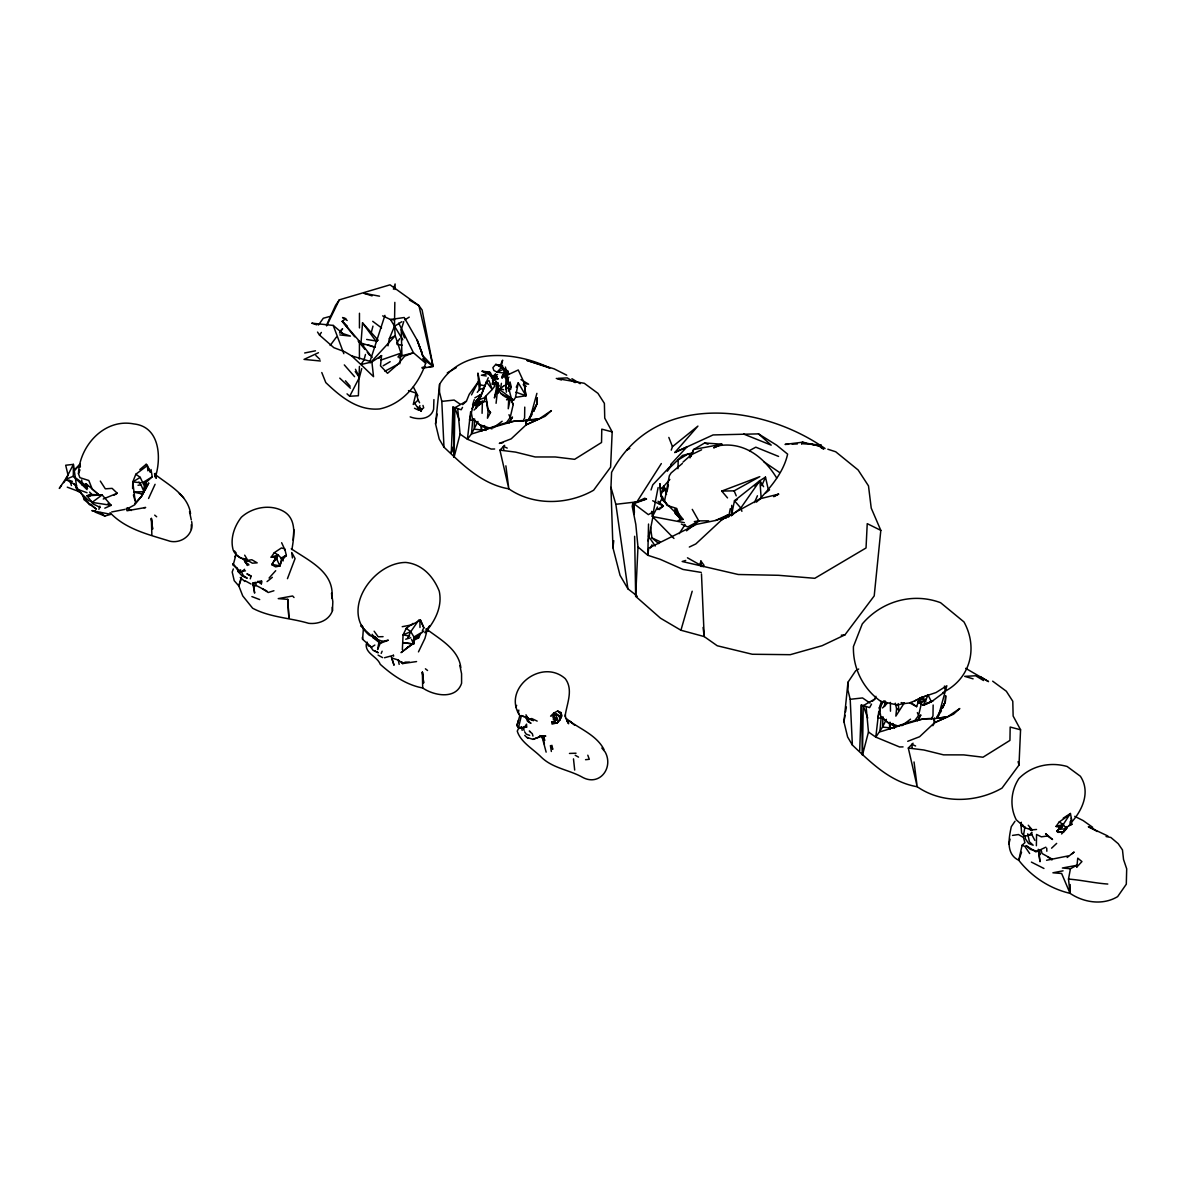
<?xml version="1.0" encoding="UTF-8"?>
<svg xmlns="http://www.w3.org/2000/svg" width="1186" height="1186" viewBox="0 0 1186 1186"><rect width="100%" height="100%" fill="white"/><g stroke="black" fill="none" stroke-linecap="round" stroke-linejoin="round"><path stroke-width="1.5" d="M359.417 366.444L358.38 395.739L349.692 396.257L347.038 393.856M359.417 359.106L359.432 340.767M359.447 327.929L359.462 313.252M481.605 431.067L481.62 425.937M889.989 728.96L890.004 722.126M145.834 481.649L145.789 488.588L141.608 496.237L134.655 504.836L128.192 508.334M155.662 473.422L155.633 477.706L154.892 473.51M497.779 382.633L497.912 393.426L497.66 382.559M566.715 375.176L554.144 368.861L526.88 360.411L549.874 368.075C515.688 351.071 461.814 346.846 439.576 384.353L439.517 392.166L441.815 401.387L443.979 447.166C462.688 464.808 482.065 484.303 508.824 488.84C533.537 505.962 567.961 504.969 593.637 490.203L610.597 467.165L612.184 431.867L604.741 418.139L604.386 403.359L597.952 393.352L584.283 383.286L556.278 378.438M858.679 669.037L855.684 670.772L847.96 682.261L847.901 690.059L850.199 699.295L852.378 745.06C871.087 762.702 890.464 782.197 917.208 786.733C941.921 803.871 976.345 802.863 1002.022 788.097L1018.996 765.059L1020.568 729.775L1013.14 716.033L1012.785 701.267L1006.336 691.245L992.667 681.179M243.412 558.398L244.983 561.882L248.882 564.921L245.902 562.624L244.242 559.362M524.761 407.109L524.597 417.961L523.085 420.926M933.145 705.003L932.982 715.855L931.47 718.82M394.834 302.371L394.478 326.283L395.235 335.742L401.001 353.117L399.771 363.835M395.027 289.488L395.116 283.973L393.411 289.191M457.766 409.185L460.079 434.12L454.09 457.173L454.846 407.747L466.424 401.179L469.271 394.241L478.507 381.447L477.914 373.056L480.389 384.901L479.381 389.631L477.261 392.344M866.151 707.078L868.463 732.014L862.474 755.067L863.245 705.64L874.808 699.073L875.95 696.301M1106.078 836.545L1110.852 837.464L1118.205 843.676L1122.475 849.932L1123.527 859.465L1126.7 868.834L1126.3 884.222L1117.627 896.631C1102.906 905.541 1083.856 902.679 1070.054 893.34L1070.187 884.563M648.534 524.049L647.808 555.285L660.291 559.362L683.003 569.443L701.237 572.423M132.61 488.588L132.773 481.916L135.841 474.237L147.435 465.52L146.16 464.289L139.829 469.552M433.913 399.608L433.631 409.2C430.859 419.473 418.51 420.126 410.193 416.879M768.32 489.64L765.474 477.113L759.915 480.656L740.82 508.008L731.421 515.614L731.747 505.34M677.947 468.722L678.229 459.901L687.939 454.016L690.964 455.795M452.667 447.448L451.303 452.83L452.963 407.05L461.206 409.733L462.496 407.391M859.687 750.723L861.347 704.944L869.605 707.627L871.517 704.128M110.031 512.634C125.998 529.549 148.976 534.575 170.132 541.276C181.903 543.751 194.222 534.145 191.658 521.603M496.074 403.299L497.972 386.325L497.468 383.686L492.635 382.174L492.353 384.101L497.468 383.686L494.399 397.962L497.972 386.325M636.022 595.135L627.913 588.834L620.041 575.329L612.954 547.784L610.953 487.372L611.591 472.354C654.109 391.232 761.101 403.655 825.085 448.53M146.086 481.961L145.789 488.588L142.127 493.925L134.137 492.249M233.316 568.954L232.204 572.037L234.22 580.695L238.831 585.958L242.745 595.921L252.648 608.24C270.067 617.491 290.066 617.802 308.656 623.317C318.233 624.414 328.952 620.515 332.436 610.775L332.836 601.717L331.591 593.133L331.843 598.426M474.222 427.449L474.608 418.866M882.992 716.759L882.547 727.062L875.802 737.129L868.463 732.014M1034.844 840.355L1031.731 834.44L1031.82 832.261L1029.492 835.166L1024.378 836.263L1021.62 832.883L1020.85 823.262L1024.067 827.413L1032.309 830.244L1030.441 830.215M646.4 498.98L632.939 502.997L632.197 506.259L635.815 524.42L637.979 546.954L635.666 596.35L660.513 618.217L680.927 630.24L704.202 636.571L717.248 645.762L752.28 654.257L790.247 654.687L822.091 645.703L844.906 634.895L874.215 595.906L880.813 530.379L871.221 508.097L868.493 485.889L858.115 469.967L835.715 451.777L827.828 449.212M402.35 649.661L403.077 634.91L406.264 628.313L413.069 623.391M508.764 397.918L508.245 408.77L510.469 398.2L513.212 404.589L510.188 417.561L505.992 423.254M474.059 410.06L481.056 402.973L479.144 405.004L476.876 399.964L478.136 399.934L478.699 401.535L486.601 401.609L487.535 408.518L490.515 412.52L487.461 418.228L488.202 410.682L485.993 396.272L483.947 401.55L479.144 405.004L479.307 402.01M291.919 549.592C294.009 536.665 297.226 518.697 283.157 511.122C269.963 503.887 252.247 507.311 241.366 517.229C234.265 526.258 229.936 538.815 233.212 550.156C237.067 558.991 244.953 558.295 252.381 563.187L257.184 562.846L251.817 559.748L247.755 560.326L244.672 555.167M293.164 540.208L293.831 529.564M536.917 403.922L537.302 397.799L536.917 403.581L533.685 411.364L536.917 403.922L527.473 421.178M942.722 707.82L945.301 701.83L945.702 695.693L945.301 701.475L942.722 707.716M372.107 357.46L361.004 343.05L362.531 322.889L378.23 340.338M371.648 647.334L362.59 639.298L363.39 628.595L370.062 634.629M553.521 717.663L553.818 714.002L553.521 717.663L555.774 720.154L557.405 719.739L556.634 717.13L553.521 717.663L556.783 718.345L557.405 719.739L553.58 717.352L553.313 719.383L556.634 717.13M505.977 372.76L506.348 392.21M471.198 411.794L472.695 420.393L471.479 433.943L467.417 439.235L460.079 434.12M880.976 702.749L879.286 707.968L881.094 718.301L879.864 731.836C897.209 727.077 913.946 718.286 932.255 718.494M663.434 491.478L663.938 486.097L669.853 479.455M895.297 703.209L896.586 708.576L895.86 716.122L904.369 702.764M1076.858 866.981L1077.748 858.13L1081.943 861.585L1076.858 866.981L1076.577 865.35L1062.374 868.004L1070.424 868.76L1076.577 865.35M443.979 447.166L439.22 439.072L435.558 423.936L439.576 384.353M852.378 745.06L847.605 736.966L843.958 721.844L847.96 682.261M283.069 560.978L283.41 557.642M317.522 332.08L319.508 335.075L333.844 347.676L344.755 351.782L351.56 355.83L360.929 364.547L371.9 361.923L381.551 355.622L380.498 365.851L387.54 373.293L397.844 364.31L404.648 356.171L413.454 352.761L425.685 363.257C418.554 384.56 402.41 404.189 379.639 408.933C357.653 410.964 340.738 396.821 325.794 382.589L321.791 372.537M406.264 628.313L410.756 631.664L413.958 637.015L413.588 644.042L403.121 642.649L413.588 644.042L414.907 637.519M612.954 547.784L613.755 540.668M482.42 401.076L482.079 413.306M890.375 702.423L890.478 711.2M882.443 707.953L884.385 706.322L885.141 700.926M1070.424 868.76L1068.497 879.078L1070.054 893.34C1049.818 888.685 1031.464 876.558 1018.744 860.25C1005.624 854.113 1008.886 838.013 1011.287 826.686L1014.994 821.275M142.127 493.925L143.98 491.73L145.315 482.628M470.649 411.72L467.417 439.235L491.197 449.079L494.651 448.99M878.796 711.244L875.802 737.129L899.581 746.972L903.05 746.898M414.492 408.266L418.732 410.208L417.946 407.406L422.097 409.051L423.684 407.806L422.972 405.434M435.558 423.936L437.145 414.047M501.411 383.33L500.581 388.504L503.309 386.295M502.241 378.156L502.79 374.717L501.767 377.667L518.252 369.973L524.064 382.529L525.932 395.739L515.762 397.354M843.958 721.844L845.01 715.247M845.544 711.941L846.344 706.989M1024.956 826.657L1023.637 834.603L1024.378 836.263M1036.371 845.751L1036.564 834.455L1041.352 836.842L1047.564 835.982L1052.545 839.51L1045.607 833.625L1047.564 835.982M1070.469 823.796L1070.78 822.017L1071.862 824.448M155.485 476.861C161.593 456.966 159.65 426.575 133.766 423.921C104.338 418.139 79.432 445.906 78.469 473.718L79.907 477.661L88.802 480.493L92.256 489.136L99.268 495.14L86.029 483.651L87.364 486.705M565.07 716.477C566.611 704.099 573.802 689.911 565.233 678.644C541.572 657.667 501.841 688.695 519.824 715.677L524.182 716.552M388 345.823L389.334 338.707L394.478 326.283L401.861 321.702M518.49 711.941L518.831 710.117M515.895 392.195L525.932 395.739L518.267 382.796L515.436 397.577L513.731 400.008C506.822 398.452 500.225 395.131 497.557 388.089L503.62 389.705M728.619 517.155L730.265 508.675M536.902 393.367L530.083 418.035M673.959 538.459L652.448 516.547L658.111 487.535M945.286 691.26L938.467 715.944M648.179 541.024L653.056 516.118M731.421 515.614L734.46 500.774L759.915 480.656L763.576 486.69M510.588 389.571L511.181 386.725L509.431 385.999L506.615 375.517L509.431 385.999L506.051 389.601L506.807 376.392L505.503 378.438L503.709 373.027L504.302 368.935L495.822 364.384L492.872 367.66L493.88 370.492L497.038 372.107L503.709 373.027L506.822 371.174L508.646 374.094M560.696 715.84L559.792 720.169L557.346 722.823L552.068 724.083L551.772 722.126L555.774 720.154L553.58 717.352M257.54 581.377L261.394 583.838L261.884 581.54M501.263 366.459L502.627 360.159L499.84 366.444M666.888 491.953L668.415 485.044M1012.518 835.418L1018.477 834.544L1023.429 837.449L1024.926 842.638L1022.11 845.247L1018.744 860.25L1021.546 852.245M451.303 452.83L452.548 447.448M914.391 721.147L918.587 715.455L921.596 702.483M416.034 393.07L413.247 404.47L418.184 400.082L416.034 393.07L408.488 390.609M1008.797 844.328L1010.087 839.125M418.732 410.208L419.888 405.627M361.745 368.609L359.402 377.459L349.692 396.257M364.087 359.758L365.481 354.451M371.099 333.222L372.967 326.135M474.059 402.573L469.448 419.888L472.695 420.393M245.458 570.822L239.928 571.593L233.182 565.04L235.999 554.544L240.195 557.85M426.575 632.331L424.959 638.35L418.465 651.885M241.173 577.463L238.831 585.958L241.188 579.124M98.898 509.387L99.832 506.14M661.951 492.946L663.938 486.097L665.983 492.16M680.927 630.24L692.194 591.221M699.888 564.61L700.911 561.052L704.054 565.337M144.573 481.575L143.98 491.73L134.166 491.894M271.965 564.388L279.911 565.915L276.027 557.524L271.861 564.684L275.582 566.864L279.911 565.915L281.927 558.991M530.72 719.472L533.478 720.628L521.41 715.573L518.578 727.196L524.286 727.626L526.554 724.142L526.628 727.092L519.186 728.397L516.933 725.506L519.824 715.677M399.119 357.831L401.921 355.77L401.253 329.693L403.729 321.599M478.269 401.001L475.986 408.429L476.342 400.245L474.637 405.493L477.795 403.7M887.424 703.061L884.385 706.322L885.749 701.875M279.911 565.915L281.601 560.385L286.36 555.508L284.759 548.836L281.408 547.947L274.292 552.676L271.164 557.168L276.471 557.464M250.246 578.857L251.106 576.129L247.118 573.965L251.106 576.129M488.232 377.756L478.699 401.535L479.144 405.004L480.004 402.291M369.661 362.427L384.931 315.357M472.577 404.856L474.281 399.623M516.933 725.506L518.475 720.287M287.457 578.664L295.077 558.562L292.245 553.373M651.025 489.937L652.789 484.822L671.335 465.194L667.347 471.198M904.147 703.58L909.825 702.927L916.645 706.663L919.639 698.08L936.006 692.55L946.828 685.775L945.375 691.112L942.677 692.743M671.232 450.146L672.462 446.677L697.917 426.1L674.819 452.503L713.068 434.936L758.506 433.883L776.697 445.224L787.623 454.134C783.709 471.924 771.315 486.438 759.277 499.543M478.862 398.111L480.137 394.716M78.469 473.718L79.951 469.819M492.353 384.101L494.028 379.653L496.03 379.105M367.156 642.115L366.163 644.724C365.881 653.901 377.192 656.466 380.276 664.338C392.462 675.294 406.279 684.93 422.69 687.969C433.928 695.737 456.091 699.933 461.591 683.269L461.576 673.767L459.857 665.494M884.385 706.322L885.586 703.179M478.136 399.934L483.873 398.081L492.205 389.468L489.003 380.632L486.379 381.862L478.699 401.535M691.171 455.928L693.647 449.494L704.677 442.971L721.874 444.216L713.913 447.804M148.576 498.476L155.084 484.303M381.21 653.412L382.129 651.203M382.352 641.344L380.232 643.316L377.593 649.557L379.105 641.27L380.232 643.316L388.356 640.203L382.352 641.344L373.101 637.697L372.241 634.302M823.618 449.301L819.422 445.995L802.448 442.23L801.662 443.831L802.448 442.23L805.783 442.941M754.489 502.553L757.424 495.763M761.812 485.593L765.474 477.113M690.015 457.885L693.647 449.494L721.874 444.216L713.764 447.656M326.432 325.453L335.579 305.321L339.329 299.85L390.031 284.833L418.895 305.558L422.112 309.991L433.083 366.415L422.172 368.253M411.557 639.313L413.588 644.042L413.41 640.425L418.599 637.905L420.066 634.673M516.251 387.199L518.267 382.796M518.667 728.1L517.259 731.139C520.565 742.214 533.478 749.181 541.498 757.38C553.091 768.498 569.384 769.788 582.8 777.453C599.701 786.437 613.755 767.742 605.186 752.057L601.836 748.025M927.808 702.72L923.345 705.21L931.395 701.815L928.104 695.011L923.345 705.21L917.697 701.993L925.881 701.4M515.688 707.434L516.666 705.344M234.947 556.753L235.999 554.544M407.628 638.157L410.756 631.664L418.866 619.937M277.02 558.621L274.589 560.711L276.101 557.598L276.041 559.155M326.669 325.868L339.329 299.85M522.077 420.659C504.421 420.882 488.261 429.362 471.479 433.943L477.988 421.445M650.373 548.065L652.004 544.774M886.387 719.339L882.547 727.062L890.968 727.967L889.248 728.841L923.36 718.805L933.738 718.731L947.599 716.759L959.8 708.516L953.5 714.194L934.568 722.689L919.595 736.728L907.72 741.309M529.341 718.879L528.185 721.192L530.987 723.297L527.592 721.385L525.546 716.64L529.341 718.879L526.569 718.138L525.546 716.64M936.688 717.441L945.301 701.83M418.836 409.452L421.06 411.097L422.097 409.051L417.383 407.258L414.952 403.64M1023.518 825.649L1020.642 823.662L1021.354 822.269M726.01 518.208L727.7 514.946L715.736 520.432L696.597 524.345L648.683 548.14L647.808 555.285L637.979 546.954M471.524 394.879L478.507 381.447L479.381 389.631L483.977 388.044M1066.303 826.583L1063.457 832.053L1057.971 832.35L1056.8 831.267L1060.862 826.627L1059.706 826.612L1059.558 829.207L1066.347 828.806L1063.264 824.463L1059.217 821.942L1056.029 826.449L1062.3 827.102L1059.558 829.207L1058.653 827.472L1060.862 826.627L1056.8 831.267M684.352 522.67L652.448 516.547L657.489 506.985M659.179 503.783L661.684 499.01L659.92 483.68M497.927 378.645L490.559 376.303L497.334 376.481M274.589 560.711L278.191 554.989L281.052 557.969L281.601 560.385M1067.148 857.508L1074.131 852.052L1071.343 854.231M422.349 630.581L423.862 627.854L420.541 620.026M509.194 422.765L512.471 417.027L509.135 422.676M917.593 720.658L920.855 714.936L917.519 720.569M493.806 376.629L495.466 373.738M932.848 725.699L934.568 722.689L934.301 717.975M1069.95 822.194L1071.64 819.808L1070.424 813.492L1063.264 824.463L1056.029 826.449L1062.849 826.227M508.379 391.024L510.128 388.015M271.861 564.684L276.027 557.524M429.421 626.282L426.13 631.604M276.664 557.45L278.191 554.989L274.292 552.676M610.953 487.372L615.86 504.302L636.926 501.856L661.328 463.578M471.82 408.651L481.086 394.315L474.845 397.873M528.467 419.992L532.129 414.344M879.286 707.968L883.911 700.807M936.866 717.886L941.432 710.829M679.193 533.656L685.123 524.538M429.451 626.06L425.003 632.761C434.951 621.331 442.586 606.743 439.25 591.177C433.453 576.515 422.231 564.136 405.864 562.446C373.012 562.49 340.145 610.212 369.276 635.207L377.118 638.854L374.687 636.585M363.969 360.07L360.929 364.547L373.531 376.674L371.9 361.923L351.56 355.83M1067.356 827.828L1061.559 833.966M396.673 343.169L399.741 338.662M557.346 722.823L551.772 722.126L557.346 722.823L560.533 718.197L559.807 715.929L553.714 713.127L550.6 716.151L557.242 714.684L556.797 713.868M319.508 335.075L321.376 332.436M509.431 385.999L507.326 379.342L508.898 377.118M318.456 325.008L323.304 318.248L331.354 316.054M529.193 420.407L539.215 418.866L526.184 424.796L525.902 420.081L539.215 418.866L551.401 410.623L545.115 416.286L526.184 424.796L511.196 438.835L499.336 443.401L502.894 442.719M330.153 345.482L336.379 337.12M339.493 332.94L342.606 328.774L340.085 331.072M61.479 485.563L59.3 488.439L68.076 475.245L65.69 465.238L73.384 464.378L76.986 489.106L89.217 501.129M63.673 482.687L65.853 479.811M397.962 357.016L401.001 353.117L380.854 360.099M1061.411 827.25L1062.523 825.886M479.144 405.004L481.323 402.38M1070.024 823.855C1081.928 811.491 1091.046 792.352 1080.402 776.267L1067.148 766.497C1050.099 761.62 1031.464 765.696 1018.907 778.565C1010.843 790.691 1009.568 806.791 1016.269 819.808L1020.642 823.662M74.585 470.516L80.174 464.156L80.352 467.062M1066.347 828.806L1063.457 832.053L1057.601 831.475M269.074 578.027L275.701 570.703M370.343 362.827L395.235 335.742L389.334 338.707M670.698 464.527L686.946 446.87L674.819 452.503M754.845 486.052L759.915 480.656L761.056 496.756M134.759 503.398L141.608 496.237L143.921 491.938L141.356 494.265M503.383 369.113L502.479 365.851L498.135 365.184L507.993 371.218L501.545 367.423L497.038 372.107L504.302 368.935M379.031 358.216L381.551 355.622M505.873 465.831L508.824 488.84L499.929 450.146L504.673 445.313M914.035 761.961L917.208 786.733L908.313 748.04L913.072 743.207M553.195 722.763L555.774 720.154M73.754 470.397L80.174 464.156M668 469.523L682.484 455.468L692.713 452.815M1051.582 848.183L1056.667 843.394M462.718 404.604L466.424 401.179M872.333 701.356L874.808 699.073M151.022 469.523L152.208 476.802L143.669 484.689L140.23 477.365L135.841 474.237M476.876 399.964L479.559 397.532M756.401 502.138L760.167 498.728L778.594 494.147L773.761 496.697M661.432 488.335L663.938 486.097L666.502 494.488M1061.752 827.22L1059.558 829.207L1059.276 827.457M683.017 462.095L691.26 454.787L701.608 449.79M237.156 568.05L237.956 571.415L241.47 572.037L244.612 569.28M682.395 463.43L671.113 472.947L669.334 475.779L664.664 500.581L666.903 505.31L676.761 508.468L680.438 519.424M413.41 640.425L418.095 636.526L418.599 637.905M659.105 509.609L663.374 506.051L658.037 501.233M765.4 493.213L769.566 489.803M267.058 581.585L272.35 577.33M414.122 638.913L423.862 631.1L413.958 637.015M407.865 647.245L401.046 652.626L412.654 643.939L407.865 647.245L408.977 646.518M686.546 530.809L699.266 520.758L687.791 526.955L681.387 524.093M723.475 518.223L695.797 543.959L689.318 547.043M727.7 514.946L720.806 520.298L760.167 498.728M493.45 427.79L502.138 421.267M901.834 725.699L910.522 719.161M931.395 701.815L943.745 692.594M344.77 319.405L342.205 321.332L354.718 336.794M91.025 493.88L87.023 495.778L92.093 502.375L102.129 494.947L111.173 505.34L104.798 508.171M1059.217 821.942L1068.304 815.701M508.349 383.538L503.398 386.265M503.709 373.027L507.193 370.758L508.898 373.812M1063.205 818.192L1070.424 813.492M374.835 645.065L371.87 646.963L368.209 645.866L367.215 642.856M143.358 482.302L152.208 476.802M404.811 319.864L409.244 317.122M114.093 495.185L117.236 493.228L112.121 488.365L105.332 488.825L100.306 481.086M133.41 494.977L135.145 501.1L132.773 481.916L140.23 477.365M240.625 569.843L237.956 571.415L242.152 575.996L247.237 578.219L243.352 575.595L241.47 572.037M383.197 365.762L390.179 361.7M447.285 372.878L456.284 367.66M626.727 450.176L629.81 448.412M1066.081 827.532L1071.595 824.359L1071.255 818.132M652.863 512.07L648.357 514.635L632.939 502.997M657.37 509.491L663.374 506.051L652.671 500.744M721.725 491.078L734.149 490.841L759.796 476.653L721.725 491.078L727.537 497.912M749.389 450.636L755.793 447.181L778.579 456.432M553.714 713.127L557.687 710.977L560.845 712.504L561.986 715.721L559.792 720.169L559.51 717.708M924.398 700.377L919.862 702.824L917.697 701.993M1037.824 851.474L1030.293 849.339L1026.009 845.529L1035.867 851.904L1045.83 847.189M384.916 371.218L397.844 364.31M914.673 700.911L922.975 696.671M909.825 702.927L928.104 695.011M491.345 376.807L489.67 372.107L488.217 372.819L482.124 371.233L492.234 376.036L495.629 376.125M318.456 352.716L304.031 359.402L320.353 360.989M281.052 557.969L286.36 555.508L283.736 556.679M636.926 501.856L644.947 498.15M410.756 631.664L403.077 634.91L409.704 636.022M773.598 496.252L778.594 494.147M922.901 699.147L919.595 700.541L919.639 698.08L926.34 699.577M1068.942 825.471L1071.595 824.359M737.425 499.528L734.46 500.774L740.82 508.008L741.902 511.314M103.256 499.01L117.236 493.228M509.936 398.318L506.541 399.726L509.609 398.926M715.736 520.432L732.889 514.502M527.296 737.499L532.914 739.367L539.882 736.714M252.84 583.586L254.634 593.104L253.774 586.462L256.25 585.528L266.894 591.028M532.914 739.367L541.987 736.061L545.797 736.076L541.691 735.928M634.258 514.457L634.065 503.546L646.533 499.039M252.959 583.883L261.602 580.769M1029.492 835.166L1031.731 834.44M271.164 557.168L278.191 554.989M273.922 590.747L268.199 592.496L262.284 588.671M244.983 561.882L247.755 561.052L245.472 558.71M405.716 639.224L410.712 637.727M685.686 560.474L682.172 561.497L738.255 574.498L778.505 575.299L814.797 578.308L866.032 547.976L867.233 523.649L880.813 530.379M94.836 511.952L104.813 516.043L110.832 514.353L91.841 510.617L95.132 510.81M384.501 657.741L393.367 655.369M401.921 355.77L413.454 352.761L398.704 323.126M490.559 376.303L497.586 374.509M553.402 715.647L557.242 714.684M124.96 509.387L111.706 511.967M1046.571 860.28L1067.993 855.951M486.008 374.109L481.397 375.221L486.245 375.977M678.214 520.506L683.047 519.453L675.249 509.09L675.294 513.508L680.379 518.712M304.669 352.983L315.476 350.804M402.217 626.697L411.764 624.874L420.289 620.115L423.862 627.854M1063.071 870.835L1052.916 872.792L1061.618 873.474L1070.054 893.34M694.329 521.603L697.62 521.039M138.021 485.267L140.956 484.792L138.925 482.124M939.253 718.049L947.599 716.759L934.568 722.689L933.738 718.731M143.951 507.712L145.67 507.504L127.021 510.766L126.353 508.334M802.448 442.23L785.043 444.394L788.571 444.276M585.543 759.707L589.309 759.277L587.796 755.2M416.568 661.566L402.588 663.582L398.274 660.024L391.751 658.008L394.048 665.242L391.35 657.118M441.815 401.387L454.149 400.053L460.138 404.174M850.199 699.295L862.548 697.946L870.02 703.09M637.371 596.187L635.666 596.35L634.629 536.294M422.038 367.438L425.715 367.097M429.406 366.756L433.083 366.415L418.895 305.558L409.363 300.028M715.766 446.262C742.273 440.451 763.399 456.091 776.667 477.988M841.259 635.207L844.906 634.895M1036.534 829.474L1032.25 829.829L1028.247 825.248M558.102 378.349L567.219 377.889L575.136 382.618M792.1 444.142L797.392 443.935M802.7 443.742L821.32 444.987M569.458 753.436L576.04 753.214M383.063 636.66L378.171 636.793L374.139 631.204M409.259 662.099L405.241 662.144L402.588 663.582L401.802 661.729M525.354 420.837L514.976 420.911L480.864 430.933L482.569 430.073L474.148 429.169M708.694 520.832L698.791 520.891L692.253 509.372M492.234 376.036L495.748 376.021M90.432 495.926L87.023 495.778L102.129 494.947L92.063 494.532L89.573 492.101M1068.497 879.078C1081.825 880.086 1094.441 883.125 1107.798 884.044M287.753 599.345L288.91 618.173L287.753 599.345L278.236 598.619L292.616 595.98L294.009 597.507M393.752 319.805L390.49 319.523L382.663 315.876M132.773 481.916L141.193 482.761M342.947 333.651L333.222 325.424L311.755 323.155L316.795 324.845M339.848 334.912L350.419 336.098L340.338 332.717M482.124 371.233L489.67 372.107M499.929 450.146L515.539 452.103L535.168 456.966L555.359 456.981L574.617 459.323L601.539 442.497L601.776 429.154L612.184 431.867M908.313 748.04L923.924 749.997L943.567 754.859L963.744 754.889L983.001 757.217L1009.938 740.405L1010.175 727.048L1020.568 729.775M523.575 383.449L528.63 384.19L520.95 379.579M523.96 726.677L526.628 727.092M92.093 502.375L111.173 505.34L108.015 503.442M881.094 718.301L877.833 717.782L881.984 702.201C863.66 689.822 852.808 668.815 853.431 646.563L862.266 623.955C881.48 601.332 912.553 592.229 940.572 602.696L963.966 621.924C977.738 646.815 971.201 676.924 945.375 691.112L944.427 686.057M366.652 339.448L377.356 341.197M396.984 344.385L402.336 345.259M379.52 296.189L363.731 293.209L372.063 295.877M480.389 384.901L485.311 385.835M495.822 364.384L502.479 365.851M809.193 443.697L819.422 445.995L821.972 448.367M901.182 702.601L904.369 703.328L897.491 705.018L880.872 701.311M72.346 481.338L65.66 479.411L73.384 464.378L73.324 476.238L87.067 489.655M494.621 379.816L491.434 378.023M557.969 378.942L561.334 379.95M973.098 678.837L964.678 676.346L975.618 675.783L983.52 680.512M347.483 326.313L342.205 321.332L361.004 343.05L375.043 347.335M1052.145 859.124L1042.034 853.49L1041.175 850.184M367.808 344.77L374.806 347.053M345.941 318.663L342.561 317.537L347.187 320.457M491.997 428.887L479.604 424.692L472.695 418.851L479.826 424.885L487.016 428.902M898.84 726.262L888.003 722.585L881.094 716.744L888.21 722.793L895.415 726.796M529.668 735.364L526.213 734.134L524.642 731.806M76.986 489.106L87.038 492.724M492.057 376.851L498.076 379.046M67.276 487.164L80.752 492.234M251.892 596.588L259.704 599.582M704.677 442.971L708.057 444.276M497.69 378.438L490.885 375.71L489.106 373.783M743.711 434.076L771.197 445.135L758.506 433.883M1091.58 827.976L1097.124 831.505M1043.947 868.478L1031.405 862.103M1022.11 845.247L1024.926 846.478L1029.656 853.505M127.347 508.349L131.335 510.499L127.347 507.964M241.232 558.132L247.755 561.052L244.865 558.843M507.223 448.1L503.368 446.351L503.828 449.894M915.607 745.994L911.752 744.259L912.212 747.788M650.551 527.459L651.944 537.895L660.098 541.691M537.169 721.103L531.743 718.553L528.437 719.294L525.991 714.787M1107.902 836.026L1088.318 826.761L1095.256 830.111M1074.753 816.339L1083.159 820.593L1092.691 827.339M100.35 507.504L92.805 503.813L90.655 500.877M965.671 668.341L988.531 681.609L980.318 676.598M76.616 485.356L65.66 479.411L73.324 476.238L86.874 486.141M374.272 650.61L378.29 652.73L373.012 650.269L371.114 647.571M539.749 735.572L544.448 738.107L541.587 736.269L544.819 740.346L542.15 736.491M500.863 393.485L511.551 399.252L508.661 387.911M244.953 580.695L251.017 584.016M378.082 655.117L382.574 657.607M507.193 370.758L504.495 369.246L508.838 374.391M575.21 755.26L578.531 757.128M687.45 557.805L703.224 566.715M523.219 384.679L526.228 386.384M571.934 378.705L580.147 383.715M244.85 559.288L247.755 561.052M291.252 548.762C307.589 559.97 331.354 570.496 332.124 592.941M530.335 731.718L529.267 731.05L532.321 733.704L532.959 736.061M360.707 626.045L363.272 627.705M1029.374 828.258L1032.309 830.244M763.888 461.784L779.454 472.413M361.004 343.05L363.88 345.126M910.833 702.468L916.645 706.663M375.651 638.765L377.949 640.44M426.278 628.891C439.68 639.195 458.508 649.009 460.835 667.614M1047.905 856.959L1051.967 859.939M154.447 473.896C168.071 484.807 187.922 494.458 190.546 513.686M497.557 388.089L513.731 400.008M372.715 321.317L381.551 327.929M422.779 358.721L433.083 366.415L421.742 354.57M675.294 513.508L683.047 519.453M96.007 508.972L83.924 499.602L83.287 496.385M565.781 718.138L571.267 722.452M574.736 725.283L569.058 720.777C581.214 729.464 596.751 735.587 604.015 749.522M666.68 503.872L661.684 499.01L678.407 515.436M896.586 708.576L898.899 710.414L898.187 703.58M488.202 410.682L490.515 412.52M425.418 668.8L427.553 670.49M493.124 376.303L489.551 373.412L490.633 373.012L491.567 376.926M372.33 634.984L377.118 638.854L373.101 637.697L380.232 643.316M90.507 504.317L96.229 509.002M100.528 512.53L104.813 516.043M154.699 515.139L156.671 516.785M651.944 537.895L658.704 543.573M240.254 577.493L244.879 581.496M524.746 735.439L527.755 738.241M315.832 355.474L319.82 359.254M339.759 378.126L350.404 388.193M179.308 493.569L183.622 497.749M258.844 581.273L261.394 583.838M426.041 629.203L428.205 631.382M501.545 367.423L506.481 372.419M84.043 484.703L87.601 488.365M557.687 710.977L560.993 714.402L560.845 712.504M239.928 571.593L232.901 563.632L233.182 565.04M344.296 364.903L354.57 376.659M363.39 628.595L365.021 630.478M345.452 380.795L350.152 386.221M557.731 714.95L560.533 718.197M417.946 407.406L421.06 411.097M234.517 551.016L236.236 553.061M358.128 341.005L364.962 349.44M367.245 352.242L369.513 355.059M486.379 381.862L492.205 389.468L494.695 386.191L492.457 379.935M516.799 725.195L519.186 728.397M73.843 483.651L89.587 504.865M362.531 322.889L376.407 341.79M495.807 381.166L499.217 385.895L497.942 387.214L495.807 381.166L496.815 390.594M355.222 371.559L359.402 377.459L355.474 369.291M648.416 536.057L655.25 546.034M361.76 625.304L363.242 627.542M86.029 483.651L87.838 486.393M75.608 487.179L78.424 491.671M402.751 339.774L390.49 319.523L404.189 317.522L417.22 340.293L425.685 363.257M566.656 720.495L568.628 723.756L565.589 717.782L565.351 714.787M542.002 736.521L544.255 740.464L542.98 737.692M154.921 475.719L156.344 478.343M146.16 464.289L150.444 472.28L148.191 467.21M418.184 400.082L419.577 402.751M413.351 386.933L417.902 395.827M508.438 374.465L506.822 371.174L507.934 373.634M675.249 509.09L680.245 519.498M245.902 562.624L247.281 565.5M662.218 496.311L664.471 501.218M281.645 542.728L285.025 550.082M917.356 712.623L918.587 715.455M508.972 414.715L510.188 417.561M141.208 485.282L143.98 491.73M734.149 490.841L736.224 495.852M510.217 397.295L513.212 404.589M401.253 329.693L404.5 337.891M668.83 437.426L672.462 446.677M523.13 727.789L524.138 730.398M333.222 325.424L343.821 353.665M863.245 705.64L867.722 718.079M454.846 407.747L459.338 420.185M517.719 710.429L518.875 713.794M892.806 723.46L894.481 728.337M484.422 425.552L486.097 430.444M1038.862 852.274L1039.989 861.718L1038.254 849.28M69.766 480.389L71.442 485.534M542.017 736.58L546.138 752.146M255.198 582.193L256.25 585.528M1020.85 823.262L1021.783 826.568M505.369 367.052L506.2 370.047M252.826 582.934L253.774 586.462L253.537 582.815M1018.077 761.649L1018.996 765.059M510.039 381.922L511.181 386.725M1038.536 849.799L1039.722 854.795L1039.603 849.991M506.007 373.353L507.326 379.342M551.89 745.282L552.78 749.374L550.423 745.579L551.357 751.479M543.069 737.811L544.433 744.185M521.44 726.899L522.166 730.368M189.508 511.611L191.272 519.913M393.426 655.146L393.633 656.125M398.274 660.024L399.163 664.382M291.741 552.513L292.423 557.969M1027.773 833.802L1029.404 841.763L1033.169 845.203L1028.588 843.498L1025.356 838.71L1025.149 835.789M651.648 511.374L652.448 516.547M523.871 382.144L525.932 395.739M615.86 504.302L627.913 588.834M253.285 582.949L253.774 586.462M703.076 627.424L704.202 636.571L701.475 573.95M422.379 672.091L423.624 682.795L422.379 672.091L422.69 687.969M151.363 518.401L152.594 529L151.363 518.401L151.867 534.827M362.367 637.312L362.59 639.298M573.49 758.862L574.691 770.07M81.686 479.93L82.19 485.193M1039.396 851.355L1039.722 854.795M889.411 723.579L889.841 728.901M659.816 483.844L660.824 496.341M481.012 425.685L481.457 431.007M147.435 465.52L147.865 470.842M526.436 716.388L526.569 718.138M525.902 420.081L526.184 424.796M332.258 607.247L332.436 610.775M700.911 561.052L701.148 566.582M634.065 503.546L634.391 512.619M1046.734 848.183L1046.838 851.237M542.432 735.957L542.506 738.626M861.347 704.944L862.474 755.067M452.963 407.05L454.09 457.173M419.903 620.263L419.992 627.468M191.317 524.686L191.376 529.46M148.695 483.176L145.789 488.588L148.695 483.176M932.863 700.748L923.345 705.21L932.863 700.748M421.549 351.649L417.22 340.293L422.157 353.917L421.549 351.649"/></g></svg>
